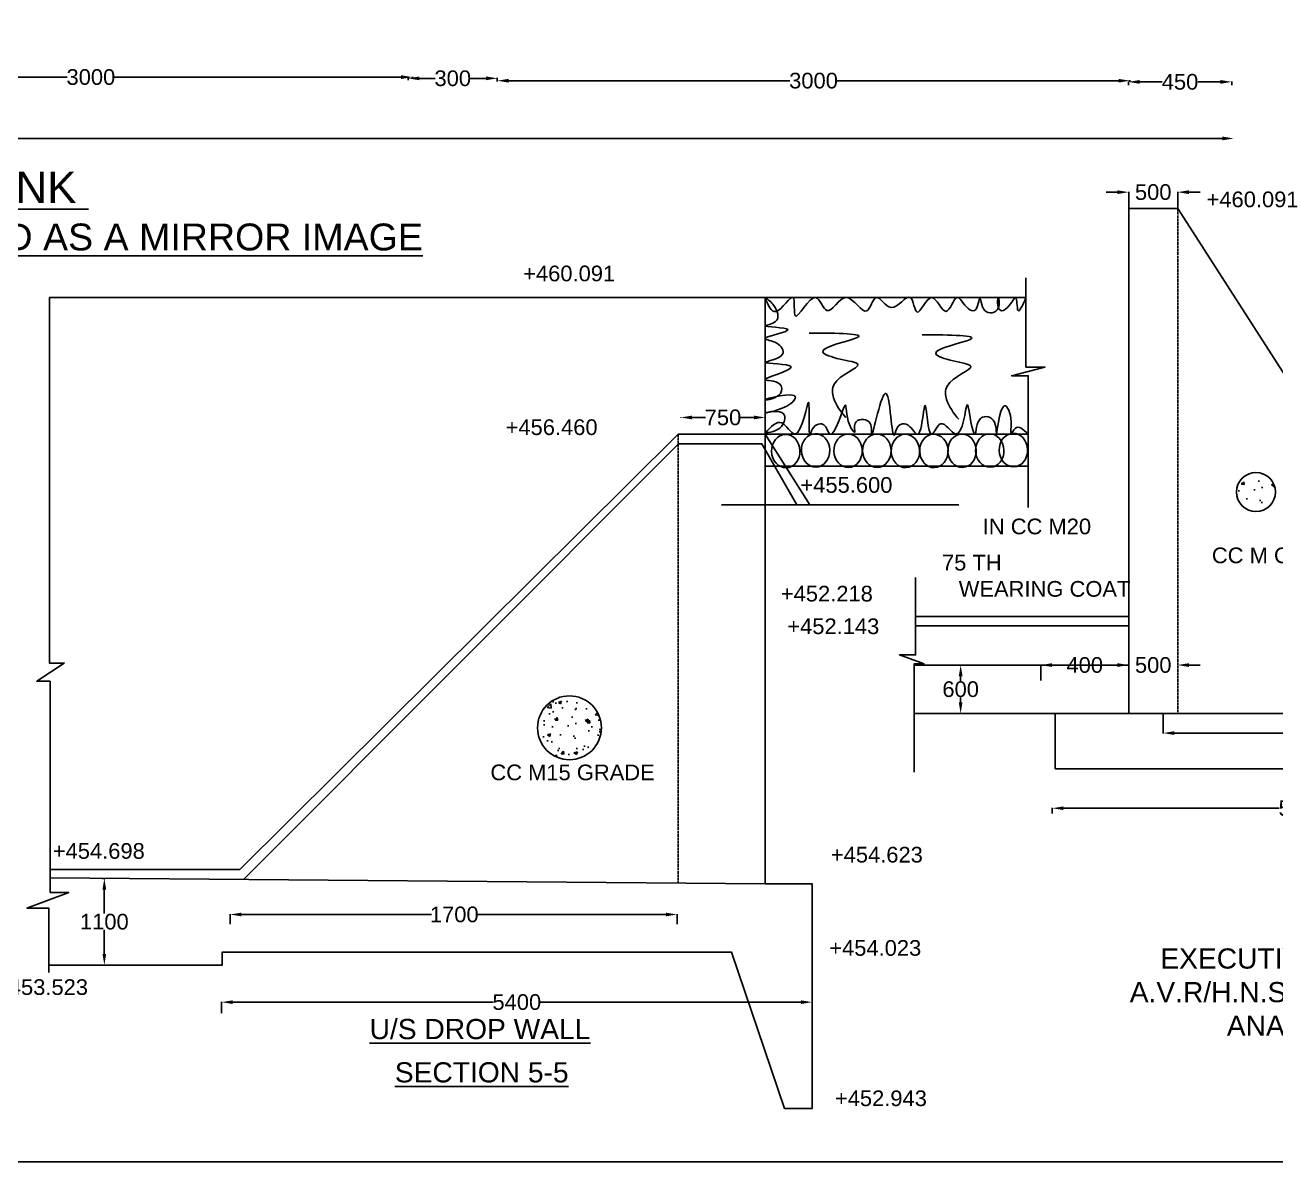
# Model space of a CAD drawing. Header units: inches. Extents: x 823 to 3069, y 234 to 1650.
# Drawn here: x 1758 to 2316, y 234 to 741 of the extents above; entities that cross this region are included whole.
import ezdxf

# ---------------------------------------------------------------- set-up
doc = ezdxf.new("R2010")
doc.units = ezdxf.units.IN
doc.header["$MEASUREMENT"] = 0
doc.linetypes.add('ACAD_ISO02W100', pattern=[15, 12, -3])
for name, color, linetype in [('DI', 1, 'Continuous'), ('DI @ 1', 1, 'Continuous'), ('text', 7, 'Continuous')]:
    doc.layers.add(name, color=color, linetype=linetype)
doc.styles.get("Standard").update_dxf_attribs({"font": 'arial.ttf', "height": 7})
doc.dimstyles.new('Annotative', dxfattribs={"dimscale": 0, "dimtxt": 7, "dimasz": 5, "dimexe": 0.18, "dimexo": 0.0625, "dimgap": 0.09, "dimtad": 0, "dimtih": 1, "dimtoh": 1, "dimdec": 4, "dimzin": 0, "dimdsep": 46, "dimtxsty": 'Standard', "dimcen": 0.09, "dimadec": 0, "dimazin": 0, "dimtfac": 1, "dimtdec": 4, "dimtofl": 0, "dimtmove": 0, "dimatfit": 3, "dimfxl": 1, "dimtolj": 1, "dimtzin": 0, "dimarcsym": 0})

# ---------------------------------------------------------------- blocks, each defined once
blk = doc.blocks.new('*D33')
at = {"layer": 'Defpoints', "color": 0, "transparency": 16777216}
for p in [(2050.09, 566.38), (2050.09, 566.31), (2087.76, 566.38)]:
    blk.add_point(p, dxfattribs=at)
at = {"layer": 'DI', "color": 0, "lineweight": -2, "transparency": 16777216}
for p, q in [((2050.09, 566.32), (2050.09, 566.13)), ((2055.09, 566.31), (2061.14, 566.31)), ((2082.76, 566.31), (2076.71, 566.31)), ((2087.76, 566.32), (2087.76, 566.13))]:
    blk.add_line(p, q, dxfattribs=at)
at = {"layer": 'DI', "color": 0, "transparency": 16777216}
for points in [[(2055.09, 567.14), (2055.09, 565.47), (2050.09, 566.31)], [(2082.76, 567.14), (2082.76, 565.47), (2087.76, 566.31)]]:
    blk.add_solid(points, dxfattribs=at)
at = {"layer": 'DI', "color": 0, "transparency": 16777216, "insert": (2068.92, 566.31), "char_height": 7, "attachment_point": 5}
blk.add_mtext('\\A1;750', dxfattribs=at)
blk = doc.blocks.new('*D34')
at = {"layer": 'Defpoints', "color": 0, "transparency": 16777216}
for p in [(1849.07, 344.5), (1849.07, 340.15), (2048.44, 340.15)]:
    blk.add_point(p, dxfattribs=at)
at = {"layer": 'DI', "color": 0, "lineweight": -2, "transparency": 16777216}
for p, q in [((1849.07, 340.21), (1849.07, 344.68)), ((1854.07, 344.5), (1938.82, 344.5)), ((2043.44, 344.5), (1959.22, 344.5)), ((2048.44, 340.21), (2048.44, 344.68))]:
    blk.add_line(p, q, dxfattribs=at)
at = {"layer": 'DI', "color": 0, "transparency": 16777216}
for points in [[(1854.07, 345.33), (1854.07, 343.67), (1849.07, 344.5)], [(2043.44, 345.33), (2043.44, 343.67), (2048.44, 344.5)]]:
    blk.add_solid(points, dxfattribs=at)
at = {"layer": 'DI', "color": 0, "transparency": 16777216, "insert": (1949.02, 344.5), "char_height": 7, "attachment_point": 5}
blk.add_mtext('\\A1;1700', dxfattribs=at)
blk = doc.blocks.new('*D35')
at = {"layer": 'Defpoints', "color": 0, "transparency": 16777216}
for p in [(1845.2, 305.39), (1845.2, 300.42), (2108.66, 300.42)]:
    blk.add_point(p, dxfattribs=at)
at = {"layer": 'DI', "color": 0, "lineweight": -2, "transparency": 16777216}
for p, q in [((1845.2, 300.48), (1845.2, 305.57)), ((1850.2, 305.39), (1966.4, 305.39)), ((2103.66, 305.39), (1987.46, 305.39)), ((2108.66, 300.48), (2108.66, 305.57))]:
    blk.add_line(p, q, dxfattribs=at)
at = {"layer": 'DI', "color": 0, "transparency": 16777216}
for points in [[(1850.2, 306.22), (1850.2, 304.55), (1845.2, 305.39)], [(2103.66, 306.22), (2103.66, 304.55), (2108.66, 305.39)]]:
    blk.add_solid(points, dxfattribs=at)
at = {"layer": 'DI', "color": 0, "transparency": 16777216, "insert": (1976.93, 305.39), "char_height": 7, "attachment_point": 5}
blk.add_mtext('\\A1;5400', dxfattribs=at)
blk = doc.blocks.new('*D36')
at = {"layer": 'Defpoints', "color": 0, "transparency": 16777216}
for p in [(1791.8, 360.62), (1792.89, 360.62), (1791.48, 321.92)]:
    blk.add_point(p, dxfattribs=at)
at = {"layer": 'DI', "color": 0, "lineweight": -2, "transparency": 16777216}
for p, q in [((1791.86, 360.62), (1793.07, 360.62)), ((1792.89, 355.62), (1792.89, 344.93)), ((1792.89, 326.92), (1792.89, 337.6)), ((1791.55, 321.92), (1793.07, 321.92))]:
    blk.add_line(p, q, dxfattribs=at)
at = {"layer": 'DI', "color": 0, "transparency": 16777216}
for points in [[(1792.06, 355.62), (1793.72, 355.62), (1792.89, 360.62)], [(1792.06, 326.92), (1793.72, 326.92), (1792.89, 321.92)]]:
    blk.add_solid(points, dxfattribs=at)
at = {"layer": 'DI', "color": 0, "transparency": 16777216, "insert": (1792.89, 341.27), "char_height": 7, "attachment_point": 5}
blk.add_mtext('\\A1;1100', dxfattribs=at)
blk = doc.blocks.new('*D47')
at = {"layer": 'Defpoints', "color": 0, "transparency": 16777216}
for p in [(2215.83, 391.93), (2215.83, 389.55), (2439.53, 389.55)]:
    blk.add_point(p, dxfattribs=at)
at = {"layer": 'DI', "color": 0, "lineweight": -2, "transparency": 16777216}
for p, q in [((2215.83, 389.61), (2215.83, 392.11)), ((2220.83, 391.93), (2317.15, 391.93)), ((2434.53, 391.93), (2338.21, 391.93)), ((2439.53, 389.61), (2439.53, 392.11))]:
    blk.add_line(p, q, dxfattribs=at)
at = {"layer": 'DI', "color": 0, "transparency": 16777216}
for points in [[(2220.83, 392.77), (2220.83, 391.1), (2215.83, 391.93)], [(2434.53, 392.77), (2434.53, 391.1), (2439.53, 391.93)]]:
    blk.add_solid(points, dxfattribs=at)
at = {"layer": 'DI', "color": 0, "transparency": 16777216, "insert": (2327.68, 391.93), "char_height": 7, "attachment_point": 5}
blk.add_mtext('\\A1;5800', dxfattribs=at)
blk = doc.blocks.new('*D48')
at = {"layer": 'Defpoints', "color": 0, "transparency": 16777216}
for p in [(2249.94, 455.82), (2271.82, 455.82), (2271.82, 455.82)]:
    blk.add_point(p, dxfattribs=at)
at = {"layer": 'DI', "color": 0, "lineweight": -2, "transparency": 16777216}
for p, q in [((2244.94, 455.82), (2239.94, 455.82)), ((2249.94, 455.88), (2249.94, 456)), ((2271.82, 455.88), (2271.82, 456)), ((2276.82, 455.82), (2281.82, 455.82))]:
    blk.add_line(p, q, dxfattribs=at)
at = {"layer": 'DI', "color": 0, "transparency": 16777216}
for points in [[(2244.94, 456.65), (2244.94, 454.99), (2249.94, 455.82)], [(2276.82, 456.65), (2276.82, 454.99), (2271.82, 455.82)]]:
    blk.add_solid(points, dxfattribs=at)
at = {"layer": 'DI', "color": 0, "transparency": 16777216, "insert": (2260.88, 455.82), "char_height": 7, "attachment_point": 5}
blk.add_mtext('\\A1;500', dxfattribs=at)
blk = doc.blocks.new('*D49')
at = {"layer": 'Defpoints', "color": 0, "transparency": 16777216}
for p in [(2210.71, 455.82), (2210.71, 448.87), (2249.94, 448.87)]:
    blk.add_point(p, dxfattribs=at)
at = {"layer": 'DI', "color": 0, "lineweight": -2, "transparency": 16777216}
for p, q in [((2210.71, 448.93), (2210.71, 456)), ((2215.71, 455.82), (2222.38, 455.82)), ((2244.94, 455.82), (2238.28, 455.82)), ((2249.94, 448.93), (2249.94, 456))]:
    blk.add_line(p, q, dxfattribs=at)
at = {"layer": 'DI', "color": 0, "transparency": 16777216}
for points in [[(2215.71, 456.65), (2215.71, 454.99), (2210.71, 455.82)], [(2244.94, 456.65), (2244.94, 454.99), (2249.94, 455.82)]]:
    blk.add_solid(points, dxfattribs=at)
at = {"layer": 'DI', "color": 0, "transparency": 16777216, "insert": (2230.33, 455.82), "char_height": 7, "attachment_point": 5}
blk.add_mtext('\\A1;400', dxfattribs=at)
blk = doc.blocks.new('*D50')
at = {"layer": 'Defpoints', "color": 0, "transparency": 16777216}
for p in [(2171, 455.82), (2174.97, 455.82), (2171, 434.22)]:
    blk.add_point(p, dxfattribs=at)
at = {"layer": 'DI', "color": 0, "lineweight": -2, "transparency": 16777216}
for p, q in [((2171.06, 455.82), (2175.15, 455.82)), ((2174.97, 450.82), (2174.97, 448.69)), ((2174.97, 439.22), (2174.97, 441.36)), ((2171.06, 434.22), (2175.15, 434.22))]:
    blk.add_line(p, q, dxfattribs=at)
at = {"layer": 'DI', "color": 0, "transparency": 16777216}
for points in [[(2174.13, 450.82), (2175.8, 450.82), (2174.97, 455.82)], [(2174.13, 439.22), (2175.8, 439.22), (2174.97, 434.22)]]:
    blk.add_solid(points, dxfattribs=at)
at = {"layer": 'DI', "color": 0, "transparency": 16777216, "insert": (2174.97, 445.02), "char_height": 7, "attachment_point": 5}
blk.add_mtext('\\A1;600', dxfattribs=at)
blk = doc.blocks.new('*D52')
at = {"layer": 'Defpoints', "color": 0, "transparency": 16777216}
for p in [(2265.3, 434.22), (2416.55, 434.22), (2265.3, 425.47)]:
    blk.add_point(p, dxfattribs=at)
at = {"layer": 'DI', "color": 0, "lineweight": -2, "transparency": 16777216}
for p, q in [((2265.3, 434.16), (2265.3, 425.29)), ((2416.55, 434.16), (2416.55, 425.29)), ((2270.3, 425.47), (2330.25, 425.47)), ((2411.55, 425.47), (2351.6, 425.47))]:
    blk.add_line(p, q, dxfattribs=at)
at = {"layer": 'DI', "color": 0, "transparency": 16777216}
for points in [[(2270.3, 426.3), (2270.3, 424.63), (2265.3, 425.47)], [(2411.55, 426.3), (2411.55, 424.63), (2416.55, 425.47)]]:
    blk.add_solid(points, dxfattribs=at)
at = {"layer": 'DI', "color": 0, "transparency": 16777216, "insert": (2340.93, 425.47), "char_height": 7, "attachment_point": 5}
blk.add_mtext('\\A1;4500', dxfattribs=at)
blk = doc.blocks.new('*D53')
at = {"layer": 'Defpoints', "color": 0, "transparency": 16777216}
for p in [(2249.82, 714.48), (2295.89, 716.06), (2295.89, 714.48)]:
    blk.add_point(p, dxfattribs=at)
at = {"layer": 'DI', "color": 0, "lineweight": -2, "transparency": 16777216}
for p, q in [((2249.82, 714.55), (2249.82, 716.24)), ((2254.82, 716.06), (2264.9, 716.06)), ((2290.89, 716.06), (2280.81, 716.06)), ((2295.89, 714.55), (2295.89, 716.24))]:
    blk.add_line(p, q, dxfattribs=at)
at = {"layer": 'DI', "color": 0, "transparency": 16777216}
for points in [[(2254.82, 716.9), (2254.82, 715.23), (2249.82, 716.06)], [(2290.89, 716.9), (2290.89, 715.23), (2295.89, 716.06)]]:
    blk.add_solid(points, dxfattribs=at)
at = {"layer": 'DI', "color": 0, "transparency": 16777216, "insert": (2272.85, 716.06), "char_height": 7, "attachment_point": 5}
blk.add_mtext('\\A1;450', dxfattribs=at)
blk = doc.blocks.new('*D54')
at = {"layer": 'Defpoints', "color": 0, "transparency": 16777216}
for p in [(1968.23, 716.6), (1968.23, 716.16), (2250.42, 716.16)]:
    blk.add_point(p, dxfattribs=at)
at = {"layer": 'DI', "color": 0, "lineweight": -2, "transparency": 16777216}
for p, q in [((1968.23, 716.22), (1968.23, 716.78)), ((1973.23, 716.6), (2098.8, 716.6)), ((2245.42, 716.6), (2119.85, 716.6)), ((2250.42, 716.22), (2250.42, 716.78))]:
    blk.add_line(p, q, dxfattribs=at)
at = {"layer": 'DI', "color": 0, "transparency": 16777216}
for points in [[(1973.23, 717.43), (1973.23, 715.77), (1968.23, 716.6)], [(2245.42, 717.43), (2245.42, 715.77), (2250.42, 716.6)]]:
    blk.add_solid(points, dxfattribs=at)
at = {"layer": 'DI', "color": 0, "transparency": 16777216, "insert": (2109.32, 716.6), "char_height": 7, "attachment_point": 5}
blk.add_mtext('\\A1;3000', dxfattribs=at)
blk = doc.blocks.new('*D55')
at = {"layer": 'Defpoints', "color": 0, "transparency": 16777216}
for p in [(1928.48, 717.65), (1928.48, 716.78), (1968.23, 716.78)]:
    blk.add_point(p, dxfattribs=at)
at = {"layer": 'DI', "color": 0, "lineweight": -2, "transparency": 16777216}
for p, q in [((1928.48, 716.84), (1928.48, 717.83)), ((1933.48, 717.65), (1940.54, 717.65)), ((1963.23, 717.65), (1956.16, 717.65)), ((1968.23, 716.84), (1968.23, 717.83))]:
    blk.add_line(p, q, dxfattribs=at)
at = {"layer": 'DI', "color": 0, "transparency": 16777216}
for points in [[(1933.48, 718.49), (1933.48, 716.82), (1928.48, 717.65)], [(1963.23, 718.49), (1963.23, 716.82), (1968.23, 717.65)]]:
    blk.add_solid(points, dxfattribs=at)
at = {"layer": 'DI', "color": 0, "transparency": 16777216, "insert": (1948.35, 717.65), "char_height": 7, "attachment_point": 5}
blk.add_mtext('\\A1;300', dxfattribs=at)
blk = doc.blocks.new('*D56')
at = {"layer": 'Defpoints', "color": 0, "transparency": 16777216}
for p in [(1643.46, 718.2), (1643.46, 717.65), (1930.32, 717.65)]:
    blk.add_point(p, dxfattribs=at)
at = {"layer": 'DI', "color": 0, "lineweight": -2, "transparency": 16777216}
for p, q in [((1643.46, 717.72), (1643.46, 718.38)), ((1648.46, 718.2), (1776.36, 718.2)), ((1925.32, 718.2), (1797.42, 718.2)), ((1930.32, 717.72), (1930.32, 718.38))]:
    blk.add_line(p, q, dxfattribs=at)
at = {"layer": 'DI', "color": 0, "transparency": 16777216}
for points in [[(1648.46, 719.04), (1648.46, 717.37), (1643.46, 718.2)], [(1925.32, 719.04), (1925.32, 717.37), (1930.32, 718.2)]]:
    blk.add_solid(points, dxfattribs=at)
at = {"layer": 'DI', "color": 0, "transparency": 16777216, "insert": (1786.89, 718.2), "char_height": 7, "attachment_point": 5}
blk.add_mtext('\\A1;3000', dxfattribs=at)
blk = doc.blocks.new('*D68')
at = {"layer": 'Defpoints', "color": 0, "transparency": 16777216}
for p in [(2249.94, 666.86), (2249.94, 659.52), (2271.82, 659.52)]:
    blk.add_point(p, dxfattribs=at)
at = {"layer": 'DI', "color": 0, "lineweight": -2, "transparency": 16777216}
for p, q in [((2244.94, 666.86), (2239.94, 666.86)), ((2249.94, 659.58), (2249.94, 667.04)), ((2271.82, 659.58), (2271.82, 667.04)), ((2276.82, 666.86), (2281.82, 666.86))]:
    blk.add_line(p, q, dxfattribs=at)
at = {"layer": 'DI', "color": 0, "transparency": 16777216}
for points in [[(2244.94, 667.69), (2244.94, 666.02), (2249.94, 666.86)], [(2276.82, 667.69), (2276.82, 666.02), (2271.82, 666.86)]]:
    blk.add_solid(points, dxfattribs=at)
at = {"layer": 'DI', "color": 0, "transparency": 16777216, "insert": (2260.88, 666.86), "char_height": 7, "attachment_point": 5}
blk.add_mtext('\\A1;500', dxfattribs=at)
blk = doc.blocks.new('*D95')
at = {"layer": 'Defpoints', "color": 0, "transparency": 16777216}
for p in [(954.97, 690.84), (2296.74, 690.84), (2296.74, 690.84)]:
    blk.add_point(p, dxfattribs=at)
at = {"layer": 'DI', "color": 0, "lineweight": -2, "transparency": 16777216}
for p, q in [((954.97, 690.9), (954.97, 691.02)), ((959.97, 690.84), (1549.22, 690.84)), ((2291.74, 690.84), (1702.5, 690.84)), ((2296.74, 690.9), (2296.74, 691.02))]:
    blk.add_line(p, q, dxfattribs=at)
at = {"layer": 'DI', "color": 0, "transparency": 16777216}
for points in [[(959.97, 691.67), (959.97, 690), (954.97, 690.84)], [(2291.74, 691.67), (2291.74, 690), (2296.74, 690.84)]]:
    blk.add_solid(points, dxfattribs=at)
at = {"layer": 'DI', "color": 0, "transparency": 16777216, "insert": (1625.86, 690.84), "char_height": 7, "attachment_point": 5}
blk.add_mtext('\\A1;(6 VENTS OF 3000 X 2100 CLEAR', dxfattribs=at)

msp = doc.modelspace()

# ---------------------------------------------------------------- hatches: boundary and pattern name
h = msp.add_hatch()
h.set_pattern_fill('AR-CONC', color=0, scale=2, style=0)
h.set_pattern_definition([(50, (-5148.714, -321.523), (14.345204, -1.255043), [1.5, -16.5]), (355, (-5148.714, -321.523), (-2.775027, 15.043843), [1.2, -13.2]), (100.4514, (-5147.519, -321.628), (11.570188, 13.78879), [1.274804, -14.022842]), (46.1842, (-5148.714, -317.523), (21.34482, -3.31038), [2.25, -24.75]), (96.6356, (-5146.935, -317.799), (18.693254, 19.48236), [1.912206, -21.03426]), (351.1842, (-5148.714, -317.523), (18.69324, 19.48237), [1.8, -19.8]), (21, (-5146.714, -318.523), (11.938141, -8.052378), [1.5, -16.5]), (326, (-5146.714, -318.523), (4.866307, 14.503), [1.2, -13.2]), (71.4514, (-5145.719, -319.194), (16.804453, 6.45061), [1.274804, -14.022842]), (37.5, (-5148.714, -321.523), (0.243197, 6.657877), [0, -13.04, 0, -13.4, 0, -13.25]), (7.5, (-5148.714, -321.523), (5.261391, 7.888234), [0, -7.64, 0, -12.74, 0, -5.05]), (327.5, (-5153.174, -321.523), (10.6764487, -0.4510974), [0, -5, 0, -15.6, 0, -20.7]), (317.5, (-5155.174, -321.523), (11.663723, 2.0021), [0, -6.5, 0, -10.36, 0, -14.7])])
edge = h.paths.add_edge_path()
edge.add_arc((2306.71709, 533.02776), 8.71848, 0, 360)
h = msp.add_hatch()
h.set_pattern_fill('AR-CONC', color=0, scale=2, style=0)
h.set_pattern_definition([(50, (-5455.015, -426.731), (14.345204, -1.255043), [1.5, -16.5]), (355, (-5455.015, -426.73), (-2.775027, 15.043843), [1.2, -13.2]), (100.4514, (-5453.82, -426.835), (11.570188, 13.78879), [1.274804, -14.022842]), (46.1842, (-5455.015, -422.73), (21.34482, -3.31038), [2.25, -24.75]), (96.6356, (-5453.236, -423.007), (18.693254, 19.48236), [1.912206, -21.03426]), (351.1842, (-5455.015, -422.73), (18.69324, 19.48237), [1.8, -19.8]), (21, (-5453.015, -423.731), (11.938141, -8.052378), [1.5, -16.5]), (326, (-5453.015, -423.73), (4.866307, 14.503), [1.2, -13.2]), (71.4514, (-5452.02, -424.402), (16.804453, 6.45061), [1.274804, -14.022842]), (37.5, (-5455.015, -426.7307), (0.243197, 6.657877), [0, -13.04, 0, -13.4, 0, -13.25]), (7.5, (-5455.015, -426.731), (5.261391, 7.888234), [0, -7.64, 0, -12.74, 0, -5.05]), (327.5, (-5459.475, -426.7307), (10.6764487, -0.4510974), [0, -5, 0, -15.6, 0, -20.7]), (317.5, (-5461.475, -426.731), (11.663723, 2.0021), [0, -6.5, 0, -10.36, 0, -14.7])])
edge = h.paths.add_edge_path()
edge.add_arc((2000.41621, 427.82009), 14.25009, 0, 360)

# ---------------------------------------------------------------- linework, layer by layer
at = {"color": 0}
for points in [[(2249.9435, 434.22313), (2249.9435, 659.51878), (2271.81902, 659.51878), (2416.54916, 434.22313)], [(2087.76277, 558.91832), (2087.76277, 619.81501), (2204.09938, 619.81501), (2204.09938, 628.61286)], [(1795.8597, 619.81501), (1768.42503, 619.81501), (1768.42503, 619.02378)], [(2087.76277, 619.81501), (1795.8597, 619.81501)], [(2204.09938, 619.81501), (2204.09938, 588.82648), (2212.57085, 588.82648), (2197.66106, 584.9325), (2205.11594, 584.9325), (2205.11594, 526.10027)], [(1768.42503, 619.02378), (1768.42503, 619.02378), (1768.42503, 456.69469), (1774.97421, 456.69469), (1762.73314, 448.61919), (1768.67541, 448.61919), (1768.67541, 388.28639)], [(2087.76277, 558.91832), (2087.76277, 358.22398), (2108.65771, 358.22398), (2108.65771, 257.85841), (2096.37685, 257.85841), (2072.69506, 327.73416), (1845.50262, 327.73416), (1845.50262, 321.91616), (1768.07886, 321.91616)], [(1768.35334, 364.64787), (1853.34169, 364.64787), (2048.99827, 558.91832), (2087.76277, 558.91832), (2107.6168, 527.37423), (2174.16061, 527.37423)], [(2087.76277, 558.91832), (2205.11594, 558.91832)], [(1854.933, 360.10733), (2049.12115, 554.4829), (2086.25793, 554.4829), (2101.94384, 527.37423)], [(2087.76277, 544.57551), (2205.11594, 544.57551)], [(2107.6168, 527.37423), (2068.22819, 527.37423)], [(2154.8465, 494.94794), (2154.8465, 460.35751), (2147.6466, 460.35751), (2158.68524, 456.336), (2154.20081, 456.336), (2154.20081, 408.03172)], [(2249.9435, 477.45601), (2154.8465, 477.45601)], [(2249.9435, 473.39022), (2154.8465, 473.39022)], [(2249.9435, 455.82022), (2154.20081, 455.82022)], [(2217.17186, 434.22313), (2154.20081, 434.22313)], [(1768.07886, 318.59272), (1768.07886, 347.35577), (1758.31668, 347.35577), (1777.00741, 354.33147), (1768.67541, 354.33147), (1768.67541, 388.28639)], [(2087.76277, 358.22398), (1768.67541, 360.80507)]]:
    msp.add_lwpolyline(points, dxfattribs=at)
at = {"color": 0, "linetype": 'ACAD_ISO02W100', "ltscale": 0.1}
for points in [[(2271.81902, 659.51878), (2271.81902, 434.22313)], [(2048.99827, 558.91832), (2048.99827, 358.53755)]]:
    msp.add_lwpolyline(points, dxfattribs=at)
at = {"color": 0}
msp.add_lwpolyline([(2217.17186, 434.22313), (2437.49639, 434.22313), (2437.49639, 409.55248), (2217.17186, 409.55248)], close=True, dxfattribs=at)
for centre, radius in [((2306.71709, 533.02776), 8.71848), ((2000.41621, 427.82009), 14.25009)]:
    msp.add_circle(centre, radius, dxfattribs=at)
at = {"layer": 'DI', "color": 0}
msp.add_lwpolyline([(3069.10914, 1650.31386), (823.15554, 1650.31386), (823.15554, 234.06252), (3069.10914, 234.06252)], close=True, dxfattribs=at)
for centre in [(2096.9228, 551.31243), (2096.9228, 551.31243), (2110.2426, 551.61954), (2110.2426, 551.61954), (2124.72848, 551.4769), (2137.57306, 551.4769), (2150.32457, 551.3839), (2163.01576, 551.38576), (2175.58111, 551.47875), (2187.96032, 551.57175), (2198.47799, 551.75774)]:
    msp.add_ellipse(centre, major_axis=(0.21914, -7.45742), ratio=0.848714171, dxfattribs=at)
for points in [[(2087.76277, 619.81501), (2091.57633, 616.33357), (2092.39254, 609.06825), (2087.76277, 607.28899), (2097.88341, 605.50973), (2087.76277, 601.50639), (2092.91195, 599.43059), (2095.50898, 594.61175), (2087.76277, 590.90496), (2099.29322, 588.90329), (2087.76277, 583.08652), (2094.17141, 581.30726), (2094.61662, 577.08152), (2087.76277, 574.19022), (2101.29469, 575.30226), (2099.21707, 572.55923), (2087.76277, 568.40762), (2095.96656, 567.96835), (2095.67403, 563.18237), (2087.76277, 559.34629)], [(2087.76277, 619.81501), (2092.52113, 613.5562), (2100.20334, 619.81501), (2101.16362, 611.63732), (2110.40628, 619.81501), (2115.20767, 614.03591), (2123.97019, 619.81501), (2133.09282, 613.91598), (2137.29404, 619.81501), (2143.89593, 615.35514), (2152.53843, 619.81501), (2155.53929, 613.31634), (2161.90112, 619.81501), (2168.50302, 613.67613), (2173.3044, 619.81501), (2178.34586, 614.87542), (2181.10666, 614.03591), (2183.50735, 619.81501), (2185.78801, 614.03591), (2191.78974, 615.11528), (2191.78974, 619.81501), (2192.38991, 614.27577), (2195.99094, 615.47507), (2199.59198, 619.81501), (2200.55226, 614.15584), (2204.09938, 619.81501)], [(2107.32765, 604.00819), (2128.81381, 601.94859), (2113.43258, 595.61137), (2121.20248, 592.36354), (2129.05167, 589.98708), (2118.50679, 581.11496), (2118.26894, 575.0946), (2123.66704, 566.2641)], [(2157.75346, 603.22817), (2179.23963, 601.16857), (2163.8584, 594.83135), (2171.6283, 591.58352), (2179.47749, 589.20706), (2168.93261, 580.33494), (2168.69476, 574.31458), (2174.09286, 565.48408)], [(2087.76277, 559.34629), (2095.16211, 563.91305), (2100.90299, 558.91832), (2107.15581, 573.04659), (2107.92369, 558.91832), (2109.45947, 562.04981), (2113.88397, 563.03624), (2116.51674, 558.91832), (2123.51301, 571.84752), (2125.34132, 563.1524), (2127.68155, 559.75472), (2127.86439, 563.70041), (2134.08063, 564.32149), (2135.21418, 558.91832), (2141.26077, 577.07566), (2143.8204, 566.59036), (2145.39382, 558.50173), (2147.40496, 562.73969), (2150.69592, 563.28771), (2155.44952, 558.91832), (2158.19198, 567.12379), (2159.06957, 571.72709), (2162.21426, 558.91832), (2166.01304, 563.47043), (2172.70464, 558.91832), (2177.86048, 571.90982), (2180.52981, 560.36503), (2181.15143, 558.91832), (2183.30883, 565.29714), (2189.48851, 565.11447), (2190.87802, 558.46525), (2194.42494, 571.47141), (2197.49651, 564.31072), (2197.49651, 558.91832), (2199.21511, 561.42452), (2205.11594, 558.91832)]]:
    msp.add_spline(points, degree=3, dxfattribs=at)

# ---------------------------------------------------------------- texts
at = {"layer": 'DI', "color": 0, "insert": (2244.28251, 329.3688), "char_height": 9, "width": 178.8214748, "attachment_point": 1}
msp.add_mtext('\\pi19.774;EXECUTIVE ENGINEER  \\P\\pi6.1331;A.V.R/H.N.S.S Division No:VII \\P\\pi49.439;ANANTAPUR.', dxfattribs=at)
at = {"layer": 'text', "color": 0}
for s, height, p in [('%%UR.C. DETAILS OF BOX UNDER EARTH   BANK ', 14, (1358.84795, 662.03149)), ('+460.091', 7, (2284.67177, 660.14141)), ('%%U( PAIR OF THE ABOVE 6 VENTS BOX SHALL BE PROVIDED AS A MIRROR IMAGE', 12, (1291.4266, 640.86453)), ('+460.091', 7, (1979.7633, 627.08432)), ('+456.460', 7, (1971.92842, 558.48232)), ('+455.600', 7, (2103.47595, 532.71005)), ('IN CC M20', 7, (2184.81314, 514.18152)), ('CC M GRADE', 7, (2287.05076, 501.28161)), ('75 TH ', 7, (2166.62915, 498.03212)), ('+452.218', 7, (2094.73898, 484.19702)), ('WEARING COAT', 7, (2174.10479, 486.3238)), ('+452.143', 7, (2097.61502, 469.62418)), ('CC M15 GRADE', 7, (1965.13645, 404.42535)), ('+454.698', 7, (1769.89883, 369.37293)), ('+454.623', 7, (2117.05166, 367.70862)), ('+454.023', 7, (2116.32902, 326.0877)), ('+453.523', 7, (1744.55636, 308.60592)), ('%%UU/S DROP WALL', 9, (1911.26445, 288.88318)), ('%%USECTION 5-5', 9, (1922.50251, 269.56599)), ('+452.943', 7, (2118.85468, 258.98947))]:
    msp.add_text(s, height=height, dxfattribs=at).set_placement(p)

# ---------------------------------------------------------------- dimensions: what is measured, and where the dimension line sits
at = {"layer": 'DI @ 1', "color": 0}
for base, p1, p2, text, picture, middle in [((2296.74444, 690.83521), (954.97138, 690.83521), (2296.74444, 690.83521), '(6 VENTS OF 3000 X 2100 CLEAR', '*D95', (1625.85791, 690.83521)), ((1643.45684, 718.20185), (1930.31966, 717.65276), (1643.45684, 717.65276), '3000', '*D56', (1786.88825, 718.20185)), ((1928.47681, 717.65276), (1968.22953, 716.78063), (1928.47681, 716.78063), '300', '*D55', (1948.35317, 717.65276)), ((1968.22953, 716.60063), (2250.41909, 716.16205), (1968.22953, 716.16205), '3000', '*D54', (2109.32431, 716.60063)), ((2295.89012, 716.06205), (2249.81909, 714.48386), (2295.89012, 714.48386), '450', '*D53', (2272.85461, 716.06205)), ((2249.9435, 666.8559), (2271.81902, 659.51878), (2249.9435, 659.51878), '500', '*D68', (2260.88126, 666.8559)), ((2050.08614, 566.30811), (2087.76277, 566.37844), (2050.08614, 566.37844), '750', '*D33', (2068.92445, 566.30811)), ((2210.71347, 455.82022), (2249.9435, 448.86553), (2210.71347, 448.86553), '400', '*D49', (2230.32848, 455.82022)), ((2271.81902, 455.82022), (2249.9435, 455.82022), (2271.81902, 455.82022), '500', '*D48', (2260.88126, 455.82022)), ((2265.30106, 425.46504), (2416.54916, 434.22313), (2265.30106, 434.22313), '4500', '*D52', (2340.92511, 425.46504)), ((2215.83172, 391.93256), (2439.52511, 389.55211), (2215.83172, 389.55211), '5800', '*D47', (2327.67841, 391.93256)), ((1845.19922, 305.38713), (2108.65771, 300.42097), (1845.19922, 300.42097), '5400', '*D35', (1976.92846, 305.38713))]:
    dim = msp.add_linear_dim(base=base, p1=p1, p2=p2, text=text, dimstyle='Annotative', override={"dimscale": 1, "dimtix": 0, "dimtofl": 0, "dimtmove": 0, "dimatfit": 3}, dxfattribs=at)
    dim.commit()
    dim.dimension.update_dxf_attribs({"geometry": picture, "text_midpoint": middle})
for base, p1, p2, text, picture, middle in [((2174.96756, 455.82022), (2171.002, 434.22313), (2171.002, 455.82022), '600', '*D50', (2174.96756, 445.02168)), ((1792.88999, 360.61804), (1791.48354, 321.91616), (1791.7966, 360.61804), '1100', '*D36', (1792.88999, 341.2671))]:
    dim = msp.add_linear_dim(base=base, p1=p1, p2=p2, angle=90, text=text, dimstyle='Annotative', override={"dimscale": 1, "dimtix": 0, "dimtofl": 0, "dimtmove": 0, "dimatfit": 3}, dxfattribs=at)
    dim.commit()
    dim.dimension.update_dxf_attribs({"geometry": picture, "text_midpoint": middle})
dim = msp.add_linear_dim(base=(1849.06518, 344.49933), p1=(2048.43805, 340.15027), p2=(1849.06518, 340.15027), text='1700', dimstyle='Annotative', override={"dimscale": 1, "dimtix": 0, "dimtofl": 0, "dimtmove": 0, "dimatfit": 3}, dxfattribs=at)
dim.commit()
dim.dimension.update_dxf_attribs({"geometry": '*D34', "text_midpoint": (1949.02044, 344.49933), "dimtype": 128})

doc.saveas('drawing.dxf')
